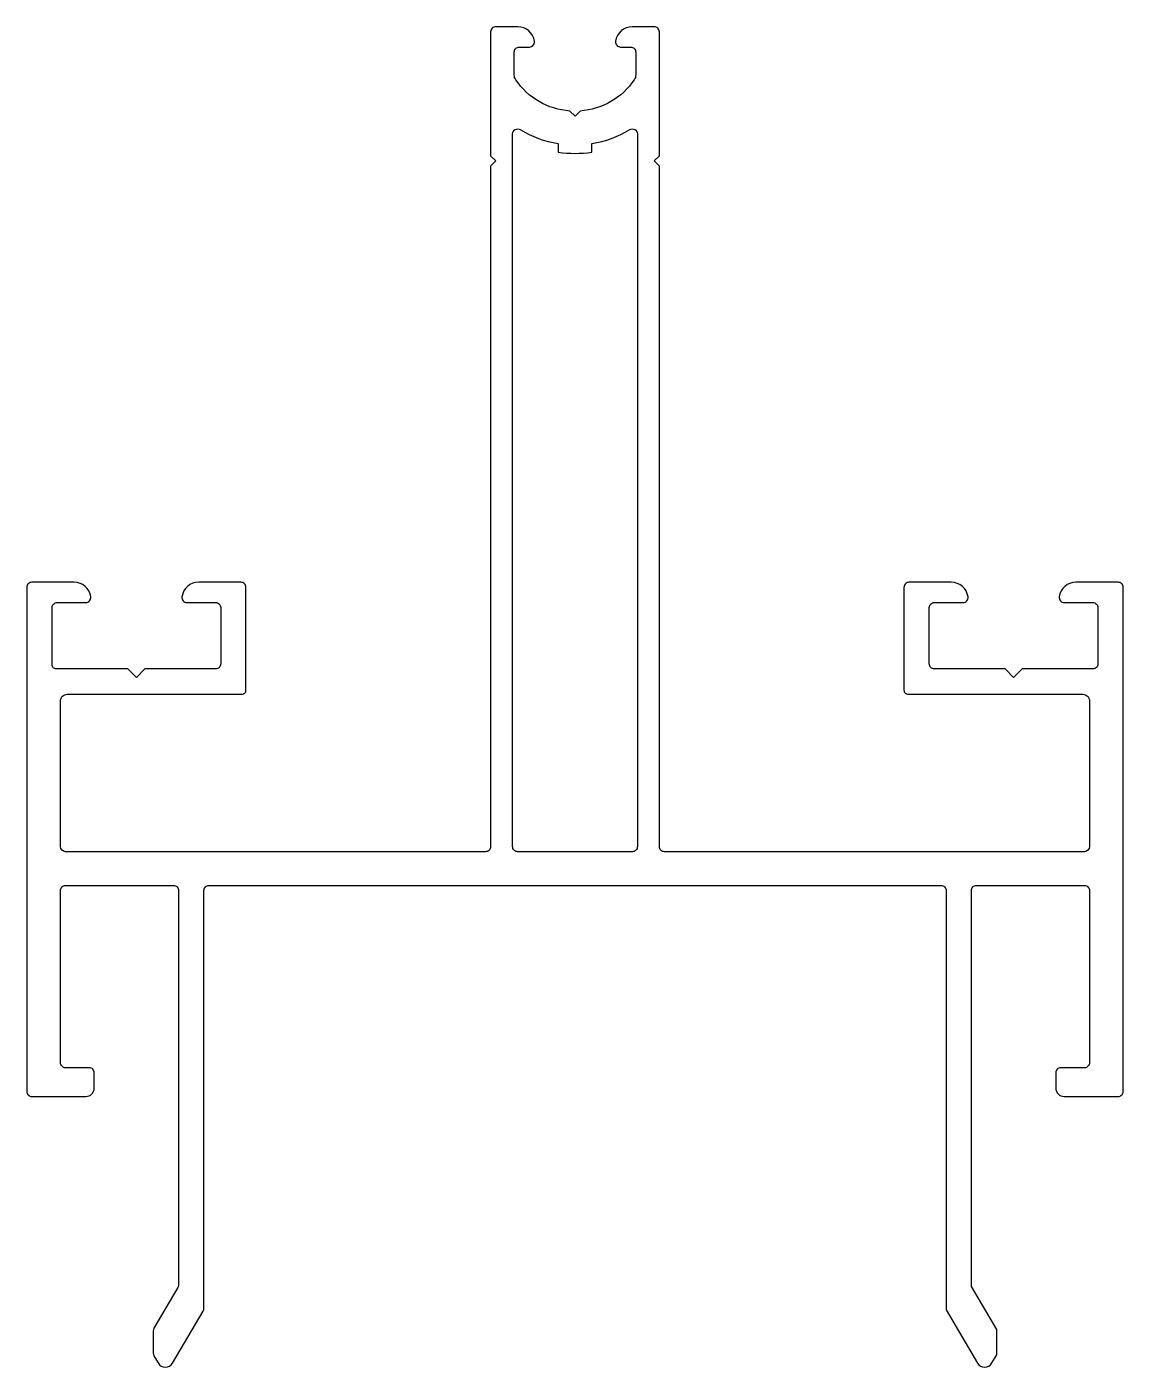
# Model space of a CAD drawing. Extents: x 725.5 to 790.5, y 521.4 to 600.8.
import ezdxf

# ---------------------------------------------------------------- set-up
doc = ezdxf.new("R2010")
doc.units = 0
doc.layers.get('0').update_dxf_attribs({"linetype": 'CONTINUOUS'})

msp = doc.modelspace()

# ---------------------------------------------------------------- linework, layer by layer
for points in [[(758.283, 595.805), (757.972, 595.494), (757.66, 595.805, -0.229816), (754.457, 597.662, -0.149524), (754.372, 597.942), (754.372, 599.294, -0.414214), (754.672, 599.594), (755.272, 599.594, 0.45685), (755.569, 599.937, 0.369334), (754.579, 600.794), (753.272, 600.794, 0.414214), (752.972, 600.494), (752.972, 593.144), (753.272, 592.844), (752.972, 592.544), (752.972, 552.22, -0.414214), (752.672, 551.92), (727.772, 551.92, -0.414213), (727.472, 552.22), (727.472, 560.848, -0.414214), (727.872, 561.248), (738.217, 561.248, 0.414214), (738.467, 561.498), (738.467, 567.584, 0.414214), (738.167, 567.884), (735.662, 567.884, 0.379901), (734.672, 567.027, 0.45685), (734.969, 566.684), (736.667, 566.684, -0.414214), (736.967, 566.384), (736.967, 563.048, -0.414214), (736.667, 562.748), (732.469, 562.748), (731.969, 562.248), (731.469, 562.748), (727.222, 562.748, -0.414214), (726.972, 562.998), (726.972, 566.384, -0.414214), (727.272, 566.684), (728.969, 566.684, 0.45685), (729.266, 567.027, 0.374313), (728.277, 567.884), (725.772, 567.884, 0.414214), (725.472, 567.584), (725.472, 537.72, 0.414214), (725.772, 537.42), (728.972, 537.42, 0.414214), (729.472, 537.92), (729.472, 538.82, 0.414214), (729.172, 539.12), (727.772, 539.12, -0.414214), (727.472, 539.42), (727.472, 549.62, -0.414214), (727.772, 549.92), (734.172, 549.92, -0.414214), (734.472, 549.62), (734.472, 526.252, -0.13372), (734.43, 526.1), (733.013, 523.691, 0.13372), (732.972, 523.539), (732.972, 522.201, 0.131652), (733.012, 522.051), (733.255, 521.63, 0.574645), (734.119, 521.626), (735.93, 524.705, 0.13372), (735.972, 524.858), (735.972, 549.62, -0.414214), (736.272, 549.92), (779.672, 549.92, -0.414214), (779.972, 549.62), (779.972, 524.776), (781.824, 521.626, 0.574645), (782.688, 521.63), (782.972, 522.12), (782.972, 523.62), (781.472, 526.17), (781.472, 549.62, -0.414214), (781.772, 549.92), (788.172, 549.92, -0.414214), (788.472, 549.62), (788.472, 539.42, -0.414214), (788.172, 539.12), (786.772, 539.12, 0.414214), (786.472, 538.82), (786.472, 537.92, 0.414214), (786.972, 537.42), (790.172, 537.42, 0.414214), (790.472, 537.72), (790.472, 567.584, 0.414214), (790.172, 567.884), (787.667, 567.884, 0.375926), (786.677, 567.027, 0.45685), (786.974, 566.684), (788.672, 566.684, -0.414214), (788.972, 566.384), (788.972, 563.048, -0.414214), (788.672, 562.748), (784.474, 562.748), (783.974, 562.248), (783.474, 562.748), (779.276, 562.748, -0.414214), (778.976, 563.048), (778.976, 566.384, -0.414214), (779.276, 566.684), (780.974, 566.684, 0.45685), (781.271, 567.027, 0.372408), (780.281, 567.884), (777.776, 567.884, 0.414214), (777.476, 567.584), (777.476, 561.498, 0.414214), (777.726, 561.248), (788.072, 561.248, -0.414214), (788.472, 560.848), (788.472, 552.22, -0.414213), (788.172, 551.92), (763.272, 551.92, -0.414214), (762.972, 552.22), (762.972, 592.544), (762.672, 592.844), (762.972, 593.144), (762.972, 600.494, 0.414214), (762.672, 600.794), (761.365, 600.794, 0.373811), (760.375, 599.937, 0.45685), (760.672, 599.594), (761.272, 599.594, -0.414214), (761.572, 599.294), (761.572, 597.942, -0.149524), (761.486, 597.662, -0.229816)], [(754.728, 594.703, 0.096739), (756.972, 593.875), (756.972, 593.369, 0.074597), (758.972, 593.369), (758.972, 593.875, 0.096739), (761.216, 594.703, -0.585079), (761.672, 594.447), (761.672, 552.22, -0.414214), (761.372, 551.92), (754.572, 551.92, -0.414214), (754.272, 552.22), (754.272, 594.447, -0.585079)]]:
    msp.add_lwpolyline(points, format="xyb", close=True)

doc.saveas('drawing.dxf')
